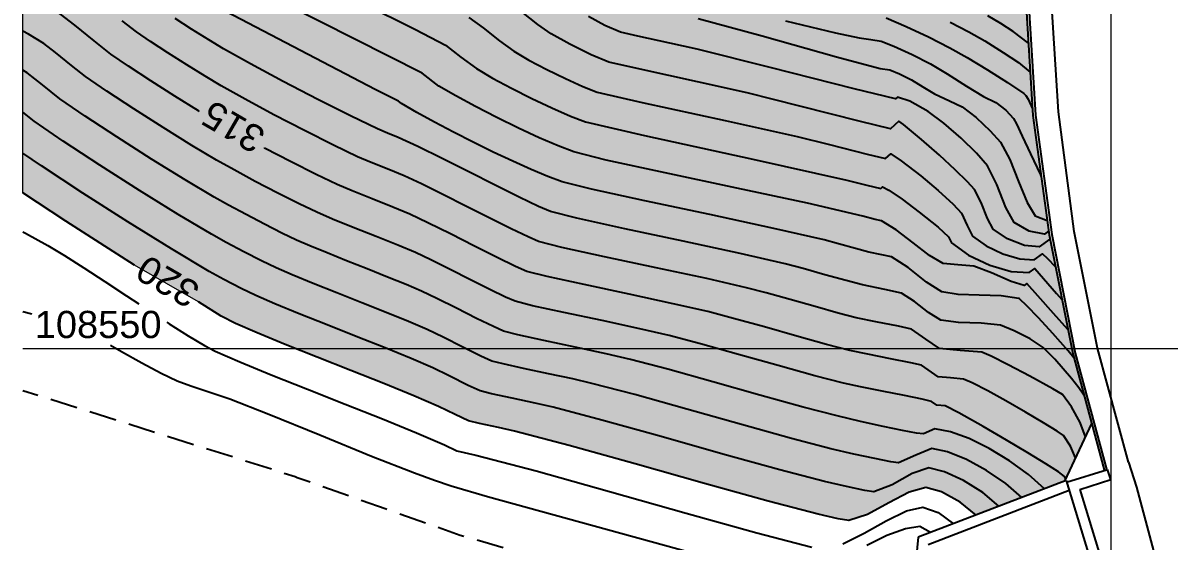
# Model space of a CAD drawing. Extents: x 61466 to 63015, y 108404 to 110397.
# Drawn here: x 62727.7 to 62780.3, y 109096.2 to 109120 of the extents above; entities that cross this region are included whole.
import ezdxf
from ezdxf.enums import TextEntityAlignment as Align

# ---------------------------------------------------------------- set-up
doc = ezdxf.new("R2010")
doc.units = 0
doc.header["$LTSCALE"] = 1.000015
doc.header["$MEASUREMENT"] = 0
doc.linetypes.add('TRATTEGGIATA2', pattern=[0.375, 0.25, -0.125])
for name, color, linetype in [('Bâti', 7, 'Continuous'), ('colore lago', 131, 'Continuous'), ('coordinate', 2, 'Continuous'), ('Couronnement', 7, 'Continuous'), ('curve livello 1m', 2, 'Continuous'), ('curve livello 5m', 7, 'Continuous'), ('Per+Mod Surf', 7, 'Continuous'), ('Strade', 7, 'Continuous')]:
    doc.layers.add(name, color=color, linetype=linetype)
doc.layers.add('Colori bordi', color=5, linetype='Continuous', plot=False)
doc.layers.add('no_plot', color=5, linetype='Continuous', plot=False)
doc.styles.add('ARIAL', font='arial.ttf')

msp = doc.modelspace()

# ---------------------------------------------------------------- hatches: boundary and pattern name
at = {"layer": 'colore lago', "linetype": 'Continuous', "lineweight": 0}
msp.add_hatch(color=256, dxfattribs=at).paths.add_polyline_path([(62823.098, 109267.497), (62823.692, 109266.925), (62824.211, 109265.876), (62823.37, 109265.642), (62827.768, 109260.013), (62841.061, 109263.699), (62841.764, 109262.8), (62836.243, 109253.044), (62840.642, 109247.414), (62841.442, 109248.828), (62841.442, 109247.267), (62842.487, 109245.294), (62842.982, 109244.359), (62843.392, 109243.586), (62843.655, 109243.089), (62843.975, 109242.486), (62844.757, 109241.948), (62845.652, 109241.38), (62846.428, 109240.929), (62846.943, 109240.681), (62847.646, 109240.594), (62848.413, 109240.508), (62848.935, 109240.325), (62849.708, 109240.006), (62850.5, 109239.647), (62850.969, 109239.389), (62851.947, 109238.376), (62853.322, 109236.946), (62854.115, 109236.138), (62854.823, 109235.422), (62855.34, 109234.904), (62855.561, 109234.691), (62856.098, 109234.455), (62856.706, 109233.991), (62857.535, 109233.283), (62858.15, 109232.701), (62858.509, 109232.314), (62858.884, 109231.435), (62859.223, 109230.367), (62859.579, 109229.599), (62860.022, 109229.318), (62860.524, 109229.013), (62861.121, 109228.302), (62861.763, 109227.397), (62862.367, 109226.672), (62862.863, 109226.351), (62863.351, 109226.081), (62863.81, 109225.827), (62864.373, 109225.46), (62865.159, 109224.926), (62866.024, 109224.324), (62866.828, 109223.749), (62867.744, 109223.067), (62868.796, 109222.261), (62869.668, 109221.573), (62870.574, 109220.83), (62871.455, 109220.092), (62872.228, 109219.43), (62872.81, 109218.915), (62873.119, 109218.618), (62873.68, 109217.736), (62874.168, 109217.012), (62874.819, 109216.771), (62876.542, 109216.153), (62874.849, 109207.821), (62874.609, 109206.638), (62869.261, 109207.566), (62863.756, 109208.111), (62858.193, 109208.307), (62852.65, 109208.14), (62847.099, 109207.618), (62841.619, 109206.708), (62836.195, 109205.43), (62830.876, 109203.835), (62825.687, 109201.868), (62820.621, 109199.558), (62815.733, 109196.944), (62811.013, 109193.985), (62806.809, 109190.99), (62802.653, 109187.599), (62798.578, 109183.823), (62795.53, 109180.621), (62792.243, 109176.791), (62789.658, 109173.373), (62786.55, 109168.77), (62783.753, 109163.954), (62781.281, 109158.995), (62779.157, 109153.861), (62777.364, 109148.591), (62775.923, 109143.219), (62774.828, 109137.77), (62774.099, 109132.277), (62773.742, 109126.898), (62773.733, 109121.341), (62774.08, 109115.779), (62774.822, 109110.285), (62775.907, 109104.828), (62776.774, 109101.614), (62775.534, 109098.968), (62771.471, 109097.411), (62770.737, 109098.002), (62769.881, 109098.471), (62769.16, 109098.676), (62768.397, 109098.468), (62767.454, 109097.966), (62766.48, 109097.438), (62765.625, 109097.152), (62765.129, 109097.238), (62764.204, 109097.445), (62761.92, 109098.04), (62758.989, 109098.856), (62755.805, 109099.756), (62752.764, 109100.605), (62750.259, 109101.266), (62749.515, 109101.432), (62748.651, 109101.616), (62748.14, 109101.737), (62747.525, 109102.034), (62746.769, 109102.406), (62745.628, 109102.895), (62744.247, 109103.457), (62742.732, 109104.06), (62741.189, 109104.67), (62739.721, 109105.255), (62738.435, 109105.782), (62737.436, 109106.218), (62736.779, 109106.546), (62735.74, 109107.202), (62732.8, 109108.9), (62729.641, 109110.917), (62727.666, 109112.216), (62727.666, 109301.173), (62759.548, 109318.75), (62762.174, 109316.583), (62766.058, 109313.671), (62770.75, 109310.793), (62775.77, 109307.499), (62780.625, 109303.893), (62784.649, 109301.743), (62791.078, 109296.783), (62792.191, 109296.264), (62793.304, 109295.744), (62792.406, 109295.415), (62791.026, 109294.91), (62795.864, 109289.653), (62808.817, 109294.398), (62809.589, 109293.558), (62804.873, 109283.389), (62809.71, 109278.132), (62811.198, 109281.339), (62812.277, 109280.843), (62812.557, 109280.571), (62813.179, 109280.078), (62813.957, 109279.511), (62814.819, 109278.905), (62815.694, 109278.295), (62816.511, 109277.717), (62817.199, 109277.207), (62817.686, 109276.799), (62818.127, 109276.26), (62818.712, 109275.538), (62819.259, 109274.911), (62819.895, 109274.192), (62820.227, 109273.803), (62820.528, 109273.159), (62820.826, 109272.316), (62821.425, 109270.407), (62821.73, 109269.526), (62822.044, 109268.819)])

# ---------------------------------------------------------------- linework, layer by layer
at = {"layer": 'Bâti', "linetype": 'Continuous'}
for p, q in [((62775.629, 109098.918), (62777.508, 109099.508)), ((62777.652, 109099.05), (62777.508, 109099.508)), ((62775.606, 109098.996), (62779.42, 109086.436)), ((62776.242, 109098.591), (62777.652, 109099.05)), ((62776.242, 109098.591), (62779.883, 109086.582))]:
    msp.add_line(p, q, dxfattribs=at)
at = {"layer": 'Colori bordi', "linetype": 'Continuous', "lineweight": 0, "flags": 128}
msp.add_lwpolyline([(62773.733, 109121.341), (62774.08, 109115.779), (62774.822, 109110.285), (62775.907, 109104.828), (62776.774, 109101.614), (62775.534, 109098.968), (62771.471, 109097.411), (62770.737, 109098.002), (62769.881, 109098.471), (62769.16, 109098.676), (62769.16, 109098.676), (62768.397, 109098.468), (62767.454, 109097.966), (62766.48, 109097.438), (62765.625, 109097.152), (62765.625, 109097.152), (62765.129, 109097.238), (62764.204, 109097.445), (62764.204, 109097.445), (62761.92, 109098.04), (62758.989, 109098.856), (62755.805, 109099.756), (62752.764, 109100.605), (62750.259, 109101.266), (62750.259, 109101.266), (62749.515, 109101.432), (62748.651, 109101.616), (62748.14, 109101.737), (62747.525, 109102.034), (62746.769, 109102.406), (62745.628, 109102.895), (62744.247, 109103.457), (62742.732, 109104.06), (62741.189, 109104.67), (62739.721, 109105.255), (62738.435, 109105.782), (62737.436, 109106.218), (62737.436, 109106.218), (62736.779, 109106.546), (62735.74, 109107.202), (62732.8, 109108.9), (62729.641, 109110.917), (62727.666, 109112.216), (62727.666, 109301.173)], dxfattribs=at)
at = {"layer": 'coordinate', "linetype": 'Continuous', "lineweight": 0}
for p, q in [((62777.666, 109333.555), (62777.666, 108959.046)), ((62727.666, 109105.071), (62922.305, 109105.071))]:
    msp.add_line(p, q, dxfattribs=at)
at = {"layer": 'Couronnement', "linetype": 'Continuous'}
for p, q in [((62775.253, 109115.939), (62774.903, 109121.401)), ((62773.733, 109121.341), (62774.08, 109115.779)), ((62773.853, 109121.349), (62774.2, 109115.791)), ((62774.08, 109115.779), (62774.822, 109110.285)), ((62774.2, 109115.791), (62774.941, 109110.305)), ((62775.977, 109110.436), (62775.253, 109115.939)), ((62774.941, 109110.305), (62776.024, 109104.856)), ((62777.042, 109105.076), (62775.977, 109110.436)), ((62774.822, 109110.285), (62775.907, 109104.828)), ((62778.464, 109099.839), (62777.042, 109105.076)), ((62775.907, 109104.828), (62777.349, 109099.482)), ((62776.024, 109104.856), (62777.465, 109099.513))]:
    msp.add_line(p, q, dxfattribs=at)
at = {"layer": 'curve livello 1m', "color": 152, "linetype": 'TRATTEGGIATA2', "ltscale": 5, "flags": 128}
msp.add_lwpolyline([(62768.51, 109093.415), (62767.979, 109092.407), (62767.294, 109091.543), (62766.661, 109091.082), (62766.661, 109091.082), (62763.234, 109092.065), (62759.45, 109093.151), (62755.173, 109094.328), (62747.766, 109096.47), (62744.357, 109097.679), (62740.275, 109099.127), (62740.17, 109099.169), (62727.666, 109103.124)], dxfattribs=at)
at = {"layer": 'curve livello 5m', "color": 2, "flags": 128}
for points in [[(62735.782, 109115.96), (62735.734, 109115.988), (62734.654, 109116.658), (62733.544, 109117.367), (62732.523, 109118.038), (62731.71, 109118.596), (62730.937, 109119.201), (62730.05, 109119.927), (62729.389, 109120.433), (62728.618, 109120.895), (62727.675, 109121.407), (62727.666, 109121.412)], [(62743.278, 109120.935), (62745.707, 109119.726), (62747.081, 109119.002), (62747.081, 109119.002), (62747.796, 109118.461), (62748.502, 109117.928), (62748.502, 109117.928), (62749.247, 109117.495), (62750.121, 109117.027), (62751.055, 109116.557), (62751.978, 109116.12), (62752.822, 109115.749), (62753.517, 109115.479), (62753.517, 109115.479), (62756.223, 109114.854), (62761.215, 109113.77), (62765.534, 109112.808), (62766.446, 109112.579), (62767.083, 109112.422), (62767.172, 109112.503), (62767.463, 109112.348), (62768.064, 109111.928), (62768.855, 109111.331), (62769.718, 109110.644), (62770.205, 109110.198), (62770.333, 109109.925), (62771.126, 109109.355), (62772.097, 109108.894), (62773.079, 109108.605), (62773.905, 109108.554), (62774.161, 109108.738), (62775.168, 109107.598), (62775.411, 109107.322)], [(62762.708, 109120.128), (62763.863, 109119.844), (62765, 109119.579), (62766.089, 109119.341), (62766.634, 109119.262), (62767.102, 109119.19), (62767.694, 109118.962), (62768.537, 109118.578), (62769.38, 109118.154), (62770.136, 109117.697), (62771.031, 109117.119), (62771.807, 109116.648), (62772.382, 109116.377), (62772.831, 109116.015), (62773.191, 109115.637), (62773.318, 109115.391), (62773.592, 109114.819), (62773.973, 109114.007), (62774.421, 109113.041), (62774.462, 109112.951)], [(62776.038, 109100.044), (62775.812, 109100.582), (62775.483, 109101.064), (62775.483, 109101.064), (62775.189, 109101.271), (62774.567, 109101.655), (62773.741, 109102.142), (62772.835, 109102.658), (62772.835, 109102.658), (62772, 109103.112), (62771.28, 109103.484), (62770.892, 109103.662), (62770.892, 109103.662), (62770.293, 109103.71), (62769.727, 109103.762), (62769.727, 109103.762), (62768.962, 109104.292), (62768.471, 109104.41), (62767.539, 109104.594), (62766.494, 109104.797), (62765.663, 109104.974), (62764.595, 109105.252), (62763.226, 109105.633), (62761.738, 109106.054), (62760.317, 109106.45), (62759.146, 109106.759), (62757.553, 109107.125), (62755.524, 109107.562), (62753.459, 109108), (62751.761, 109108.372), (62750.828, 109108.608), (62750.308, 109108.836), (62749.459, 109109.25), (62748.415, 109109.774), (62747.31, 109110.331), (62746.276, 109110.844), (62745.445, 109111.236), (62744.671, 109111.561), (62743.721, 109111.939), (62742.797, 109112.307), (62742.101, 109112.602), (62741.145, 109113.063), (62739.993, 109113.644), (62738.775, 109114.279), (62738.762, 109114.286)], [(62732.8, 109108.9), (62729.641, 109110.917), (62727.666, 109112.216)], [(62771.471, 109097.411), (62770.737, 109098.002), (62769.881, 109098.471), (62769.16, 109098.676), (62769.16, 109098.676), (62768.397, 109098.468), (62767.454, 109097.966), (62766.48, 109097.438), (62765.625, 109097.152), (62765.625, 109097.152), (62765.129, 109097.238), (62764.204, 109097.445), (62764.204, 109097.445), (62761.92, 109098.04), (62758.989, 109098.856), (62755.805, 109099.756), (62752.764, 109100.605), (62750.259, 109101.266), (62750.259, 109101.266), (62749.515, 109101.432), (62748.651, 109101.616), (62748.14, 109101.737), (62747.525, 109102.034), (62746.769, 109102.406), (62745.628, 109102.895), (62744.247, 109103.457), (62742.732, 109104.06), (62741.189, 109104.67), (62739.721, 109105.255), (62738.435, 109105.782), (62737.436, 109106.218), (62737.436, 109106.218), (62736.779, 109106.546), (62735.74, 109107.202)]]:
    msp.add_lwpolyline(points, dxfattribs=at)
at = {"layer": 'no_plot', "flags": 128}
for points in [[(62775.686, 109105.939), (62775.021, 109106.669), (62775.021, 109106.669), (62774.298, 109107.491), (62773.799, 109108.056), (62773.799, 109108.056), (62773.672, 109107.965), (62773.08, 109108.147), (62772.169, 109108.55), (62771.365, 109108.85), (62771.365, 109108.85), (62770.621, 109108.908), (62769.958, 109108.971), (62769.958, 109108.971), (62769.321, 109109.34), (62768.569, 109109.922), (62767.802, 109110.52), (62767.12, 109110.937), (62767.12, 109110.937), (62766.83, 109110.997), (62766.256, 109111.154), (62763.714, 109111.738), (62760.474, 109112.435), (62757.179, 109113.135), (62754.467, 109113.728), (62752.979, 109114.105), (62752.979, 109114.105), (62752.257, 109114.382), (62751.39, 109114.755), (62750.433, 109115.198), (62749.439, 109115.683), (62748.463, 109116.185), (62747.56, 109116.676), (62746.783, 109117.13), (62746.783, 109117.13), (62746.006, 109117.718), (62739.793, 109120.855)], [(62775.958, 109104.641), (62775.692, 109104.957), (62774.99, 109105.758), (62774.337, 109106.475), (62773.804, 109107.031), (62773.46, 109107.349), (62773.46, 109107.349), (62773.429, 109107.365), (62772.615, 109107.481), (62771.615, 109107.512), (62770.64, 109107.545), (62769.9, 109107.669), (62769.9, 109107.669), (62769.181, 109108.118), (62768.344, 109108.781), (62767.58, 109109.276), (62767.58, 109109.276), (62767.131, 109109.371), (62766.538, 109109.491), (62766.538, 109109.491), (62765.919, 109109.657), (62765.143, 109109.876), (62764.479, 109110.055), (62764.479, 109110.055), (62762.174, 109110.585), (62759.237, 109111.217), (62756.249, 109111.851), (62753.79, 109112.389), (62752.441, 109112.73), (62752.441, 109112.73), (62751.79, 109112.977), (62751.025, 109113.296), (62750.178, 109113.673), (62749.279, 109114.094), (62748.358, 109114.544), (62747.446, 109115.008), (62746.572, 109115.47), (62745.768, 109115.917), (62745.064, 109116.333), (62745.064, 109116.333), (62744.93, 109116.434), (62743.86, 109116.974), (62736.991, 109120.552)], [(62774.862, 109110.084), (62774.371, 109109.732), (62773.694, 109109.806), (62772.912, 109110.106), (62772.259, 109110.543), (62772.259, 109110.543), (62771.987, 109111.034), (62771.7, 109111.769), (62771.399, 109112.373), (62771.399, 109112.373), (62771.077, 109112.731), (62770.511, 109113.28), (62769.781, 109113.948), (62768.964, 109114.665), (62768.138, 109115.359), (62768.138, 109115.359), (62767.922, 109115.517), (62767.541, 109115.169), (62766.16, 109115.499), (62763.372, 109116.21), (62760.948, 109116.815), (62760.948, 109116.815), (62758.664, 109117.323), (62756.024, 109117.897), (62754.592, 109118.227), (62754.592, 109118.227), (62753.779, 109118.566), (62752.796, 109119.046), (62751.94, 109119.522), (62751.94, 109119.522), (62751.323, 109119.96), (62750.595, 109120.538)], [(62774.798, 109110.461), (62774.604, 109110.321), (62773.904, 109110.453), (62773.222, 109110.852), (62773.222, 109110.852), (62772.834, 109111.552), (62772.424, 109112.599), (62771.997, 109113.461), (62771.997, 109113.461), (62771.488, 109114.049), (62770.777, 109114.74), (62769.992, 109115.418), (62769.261, 109115.965), (62769.261, 109115.965), (62768.425, 109116.437), (62767.859, 109116.624), (62767.859, 109116.624), (62767.77, 109116.543), (62765.861, 109116.999), (62762.007, 109117.982), (62758.654, 109118.818), (62758.654, 109118.818), (62757.388, 109119.1), (62755.924, 109119.418), (62755.13, 109119.601), (62755.13, 109119.601), (62754.408, 109119.918), (62753.659, 109120.32)], [(62773.873, 109119.094), (62773.164, 109119.64), (62773.164, 109119.64), (62772.599, 109120.01), (62772.014, 109120.354)], [(62776.491, 109101.01), (62776.247, 109101.668), (62775.856, 109102.385), (62775.436, 109102.948), (62775.436, 109102.948), (62774.995, 109103.213), (62773.941, 109103.79), (62772.945, 109104.316), (62772.16, 109104.711), (62771.738, 109104.896), (62771.738, 109104.896), (62770.734, 109104.977), (62769.785, 109105.064), (62769.785, 109105.064), (62769.157, 109105.495), (62768.501, 109105.954), (62768.501, 109105.954), (62767.908, 109106.088), (62766.859, 109106.292), (62765.954, 109106.48), (62765.954, 109106.48), (62765.13, 109106.694), (62764.073, 109106.989), (62762.925, 109107.313), (62761.827, 109107.62), (62760.924, 109107.858), (62760.924, 109107.858), (62759.093, 109108.279), (62756.762, 109108.78), (62754.389, 109109.284), (62752.437, 109109.711), (62751.366, 109109.982), (62751.366, 109109.982), (62750.88, 109110.191), (62750.101, 109110.567), (62749.125, 109111.055), (62748.049, 109111.597), (62746.969, 109112.14), (62745.98, 109112.627), (62745.181, 109113.003), (62745.181, 109113.003), (62744.487, 109113.29), (62743.669, 109113.614), (62743.034, 109113.879), (62743.034, 109113.879), (62741.933, 109114.41), (62740.606, 109115.079), (62739.204, 109115.809), (62737.876, 109116.522), (62736.774, 109117.139), (62736.043, 109117.575), (62735.196, 109118.101), (62734.325, 109118.657), (62733.524, 109119.183), (62732.886, 109119.621), (62732.232, 109120.125)], [(62776.422, 109102.921), (62776.182, 109103.259), (62775.848, 109103.69), (62775.848, 109103.69), (62775.083, 109104.572), (62774.553, 109105.113), (62774.553, 109105.113), (62773.949, 109105.504), (62773.219, 109105.881), (62772.583, 109106.131), (62772.583, 109106.131), (62771.7, 109106.233), (62770.657, 109106.257), (62769.843, 109106.367), (62769.843, 109106.367), (62769.284, 109106.715), (62768.634, 109107.23), (62768.041, 109107.615), (62768.041, 109107.615), (62767.267, 109107.779), (62766.246, 109107.986), (62766.246, 109107.986), (62765.491, 109108.185), (62764.518, 109108.458), (62763.522, 109108.738), (62762.701, 109108.957), (62762.701, 109108.957), (62760.633, 109109.432), (62757.999, 109109.998), (62755.319, 109110.568), (62753.114, 109111.05), (62751.904, 109111.356), (62751.904, 109111.356), (62751.355, 109111.593), (62750.474, 109112.018), (62749.372, 109112.568), (62748.156, 109113.181), (62746.936, 109113.794), (62745.819, 109114.344), (62744.916, 109114.769), (62744.916, 109114.769), (62744.427, 109114.968), (62743.967, 109115.156), (62743.967, 109115.156), (62742.721, 109115.756), (62741.219, 109116.514), (62739.632, 109117.34), (62738.13, 109118.147), (62736.883, 109118.846), (62736.204, 109119.253), (62735.419, 109119.745), (62734.661, 109120.238)], [(62748.157, 109120.285), (62748.818, 109119.801), (62749.571, 109119.199), (62750.221, 109118.725), (62750.918, 109118.324), (62751.742, 109117.891), (62752.6, 109117.472), (62753.402, 109117.111), (62754.054, 109116.853), (62756.124, 109116.375), (62759.94, 109115.547), (62763.241, 109114.812), (62764.738, 109114.438), (62766.459, 109113.999), (62767.312, 109113.795), (62767.547, 109114.01), (62768.031, 109113.698), (62768.928, 109113.001), (62769.719, 109112.327), (62770.413, 109111.692), (62770.802, 109111.286), (62771.058, 109110.723), (62771.296, 109110.234), (62771.927, 109109.78), (62772.7, 109109.413), (62773.481, 109109.184), (62774.138, 109109.143), (62774.523, 109109.419), (62774.741, 109109.221), (62775.114, 109108.817)], [(62758.69, 109120.24), (62761.641, 109119.431), (62765.052, 109118.478), (62767.066, 109117.939), (62767.508, 109117.873), (62767.943, 109117.695), (62768.502, 109117.421), (62769.026, 109117.096), (62769.561, 109116.764), (62770.245, 109116.446), (62770.822, 109116.171), (62771.465, 109115.676), (62772.121, 109115.075), (62772.594, 109114.549), (62773.013, 109113.759), (62773.419, 109112.737), (62773.81, 109111.773), (62774.184, 109111.161), (62774.732, 109110.951)], [(62767.338, 109120.269), (62768.256, 109119.869), (62769.285, 109119.383), (62770.258, 109118.888), (62771.05, 109118.439), (62771.986, 109117.872), (62772.907, 109117.286), (62773.654, 109116.779), (62773.753, 109116.698), (62773.859, 109116.524), (62774.061, 109116.079)], [(62770.274, 109120.067), (62771.136, 109119.621), (62771.87, 109119.2), (62772.711, 109118.677), (62773.409, 109118.21), (62773.957, 109117.761)], [(62775.585, 109099.077), (62775.529, 109099.181), (62775.248, 109099.39), (62774.665, 109099.765), (62773.85, 109100.264), (62772.868, 109100.847), (62771.787, 109101.473), (62770.675, 109102.103), (62770.675, 109102.103), (62770.046, 109102.427), (62769.67, 109102.46), (62769.422, 109102.631), (62768.997, 109102.738), (62768.173, 109102.905), (62767.156, 109103.102), (62766.154, 109103.299), (62765.371, 109103.468), (62765.371, 109103.468), (62764.06, 109103.81), (62762.378, 109104.278), (62760.552, 109104.794), (62758.806, 109105.281), (62757.369, 109105.661), (62757.369, 109105.661), (62756.013, 109105.972), (62754.287, 109106.344), (62752.53, 109106.717), (62751.084, 109107.033), (62750.291, 109107.234), (62750.291, 109107.234), (62749.848, 109107.428), (62749.126, 109107.78), (62748.237, 109108.226), (62747.297, 109108.7), (62746.416, 109109.137), (62745.71, 109109.47), (62745.71, 109109.47), (62744.897, 109109.815), (62743.896, 109110.216), (62742.847, 109110.63), (62741.891, 109111.015), (62741.168, 109111.326), (62741.168, 109111.326), (62740.357, 109111.716), (62739.379, 109112.21), (62738.346, 109112.748), (62737.368, 109113.273), (62736.556, 109113.727), (62735.425, 109114.402), (62734.112, 109115.216), (62732.763, 109116.077), (62731.523, 109116.893), (62730.535, 109117.571), (62729.898, 109118.069), (62729.167, 109118.668), (62728.622, 109119.085), (62727.925, 109119.508), (62727.666, 109119.652)], [(62774.607, 109098.613), (62773.875, 109099.271), (62773.007, 109099.901), (62772.073, 109100.464), (62771.142, 109100.922), (62770.285, 109101.236), (62769.571, 109101.369), (62769.571, 109101.369), (62769.047, 109101.143), (62768.732, 109101.179), (62768.082, 109101.299), (62767.193, 109101.483), (62766.161, 109101.71), (62765.079, 109101.963), (62765.079, 109101.963), (62763.525, 109102.367), (62761.531, 109102.922), (62759.365, 109103.535), (62757.296, 109104.112), (62755.591, 109104.562), (62755.591, 109104.562), (62754.473, 109104.819), (62753.049, 109105.125), (62751.6, 109105.433), (62750.407, 109105.694), (62749.753, 109105.859), (62749.753, 109105.859), (62749.284, 109106.069), (62748.51, 109106.451), (62747.593, 109106.913), (62746.694, 109107.362), (62745.975, 109107.704), (62745.975, 109107.704), (62745.273, 109108.005), (62744.424, 109108.351), (62743.492, 109108.721), (62742.543, 109109.096), (62741.64, 109109.456), (62740.85, 109109.78), (62740.235, 109110.049), (62740.235, 109110.049), (62739.569, 109110.37), (62738.766, 109110.775), (62737.918, 109111.217), (62737.115, 109111.648), (62736.448, 109112.021), (62735.115, 109112.815), (62733.57, 109113.773), (62731.983, 109114.787), (62730.522, 109115.747), (62729.36, 109116.546), (62728.566, 109117.177), (62727.855, 109117.737), (62727.666, 109117.852)], [(62773.562, 109098.212), (62772.827, 109098.858), (62771.947, 109099.461), (62771.023, 109099.967), (62770.152, 109100.322), (62769.434, 109100.471), (62769.434, 109100.471), (62768.696, 109100.164), (62767.906, 109099.812), (62767.906, 109099.812), (62767.552, 109099.859), (62766.817, 109100.002), (62765.847, 109100.211), (62764.788, 109100.457), (62764.788, 109100.457), (62762.99, 109100.925), (62760.683, 109101.567), (62758.178, 109102.275), (62755.785, 109102.943), (62753.814, 109103.463), (62753.814, 109103.463), (62752.933, 109103.666), (62751.811, 109103.907), (62750.67, 109104.149), (62749.731, 109104.355), (62749.215, 109104.485), (62749.215, 109104.485), (62748.711, 109104.716), (62747.881, 109105.13), (62746.975, 109105.585), (62746.239, 109105.938), (62746.239, 109105.938), (62745.391, 109106.302), (62744.365, 109106.72), (62743.239, 109107.167), (62742.092, 109107.621), (62741.001, 109108.056), (62740.045, 109108.447), (62739.302, 109108.772), (62739.302, 109108.772), (62738.631, 109109.098), (62737.821, 109109.511), (62737.01, 109109.941), (62736.339, 109110.315), (62734.806, 109111.229), (62733.029, 109112.331), (62731.202, 109113.497), (62729.522, 109114.602), (62728.184, 109115.521), (62727.666, 109115.933)], [(62772.516, 109097.812), (62771.779, 109098.438), (62770.896, 109098.995), (62770.019, 109099.401), (62769.297, 109099.573), (62769.297, 109099.573), (62768.534, 109099.319), (62767.606, 109098.804), (62766.765, 109098.482), (62766.765, 109098.482), (62766.355, 109098.544), (62765.515, 109098.718), (62764.496, 109098.951), (62764.496, 109098.951), (62762.455, 109099.483), (62759.836, 109100.211), (62756.992, 109101.016), (62754.275, 109101.774), (62752.036, 109102.365), (62752.036, 109102.365), (62751.199, 109102.555), (62750.149, 109102.779), (62749.203, 109102.982), (62748.678, 109103.111), (62748.678, 109103.111), (62748.125, 109103.37), (62747.257, 109103.807), (62746.504, 109104.172), (62746.504, 109104.172), (62745.509, 109104.599), (62744.306, 109105.089), (62742.986, 109105.614), (62741.64, 109106.145), (62740.361, 109106.655), (62739.24, 109107.115), (62738.369, 109107.495), (62738.369, 109107.495), (62737.696, 109107.825), (62736.904, 109108.238), (62736.23, 109108.609), (62734.497, 109109.642), (62732.487, 109110.889), (62730.421, 109112.207), (62728.521, 109113.457), (62727.666, 109114.044)], [(62727.666, 109110.434), (62727.783, 109110.372), (62728.804, 109109.799), (62728.804, 109109.799), (62729.571, 109109.334), (62730.459, 109108.771), (62731.426, 109108.142), (62732.432, 109107.481), (62732.985, 109107.118)], [(62728.082, 109106.637), (62727.666, 109106.749)], [(62734.274, 109106.277), (62734.392, 109106.2), (62735.266, 109105.647), (62736.013, 109105.197), (62736.013, 109105.197), (62736.502, 109104.942), (62737.63, 109104.449), (62739.081, 109103.854), (62740.737, 109103.194), (62742.479, 109102.506), (62744.188, 109101.826), (62745.746, 109101.192), (62747.034, 109100.64), (62747.602, 109100.363), (62748.481, 109100.167), (62751.254, 109099.436), (62754.619, 109098.496), (62758.141, 109097.5), (62761.385, 109096.598), (62763.913, 109095.94)], [(62762.665, 109094.489), (62749.014, 109098.248), (62747.344, 109098.73), (62746.576, 109099.003), (62745.656, 109099.329), (62743.687, 109100.106), (62741.303, 109101.079), (62738.973, 109102.028), (62737.167, 109102.735), (62737.167, 109102.735), (62736.342, 109103.018), (62735.379, 109103.336), (62734.755, 109103.556), (62734.014, 109103.914), (62733.136, 109104.388), (62732.198, 109104.915), (62731.684, 109105.203)], [(62765.344, 109096.08), (62766.326, 109096.581), (62767.332, 109097.148), (62768.264, 109097.606), (62769.023, 109097.778), (62769.72, 109097.526), (62770.425, 109097.011)], [(62769.38, 109096.61), (62768.886, 109096.881), (62768.228, 109096.778), (62767.365, 109096.465), (62766.447, 109096.01)]]:
    msp.add_lwpolyline(points, dxfattribs=at)
at = {"layer": 'Per+Mod Surf', "linetype": 'Continuous'}
for p, q in [((62776.774, 109101.614), (62775.534, 109098.968)), ((62775.606, 109098.996), (62768.811, 109096.392)), ((62775.747, 109098.53), (62769.264, 109096.046)), ((62768.811, 109096.392), (62768.457, 109092.888))]:
    msp.add_line(p, q, dxfattribs=at)
at = {"layer": 'Strade', "linetype": 'Continuous', "flags": 128}
msp.add_lwpolyline([(62778.464, 109099.839), (62778.845, 109098.684), (62781.72, 109087.909), (62782.874, 109082.349), (62783.559, 109077.205), (62783.618, 109072.002), (62783.154, 109067.699), (62781.857, 109062.945), (62779.708, 109058.297), (62777.032, 109054.228), (62774.026, 109050.802), (62773.717, 109050.499), (62768.248, 109046.296), (62763.64, 109043.994), (62758.65, 109042.665), (62756.017, 109042.383), (62751.855, 109042.495), (62746.966, 109042.678), (62741.846, 109043.019), (62736.036, 109043.592), (62727.666, 109043.799)], dxfattribs=at)

# ---------------------------------------------------------------- texts
at = {"layer": 'coordinate', "color": 1, "style": 'ARIAL'}
for s, p in [('315', (62736.383, 109116.52)), ('320', (62733.369, 109109.412))]:
    msp.add_text(s, height=1.25, rotation=149.9077, dxfattribs=at).set_placement(p, align=Align.RIGHT)
msp.add_text('108550', height=1.25, dxfattribs=at).set_placement((62728.211, 109105.544))

doc.saveas('drawing.dxf')
